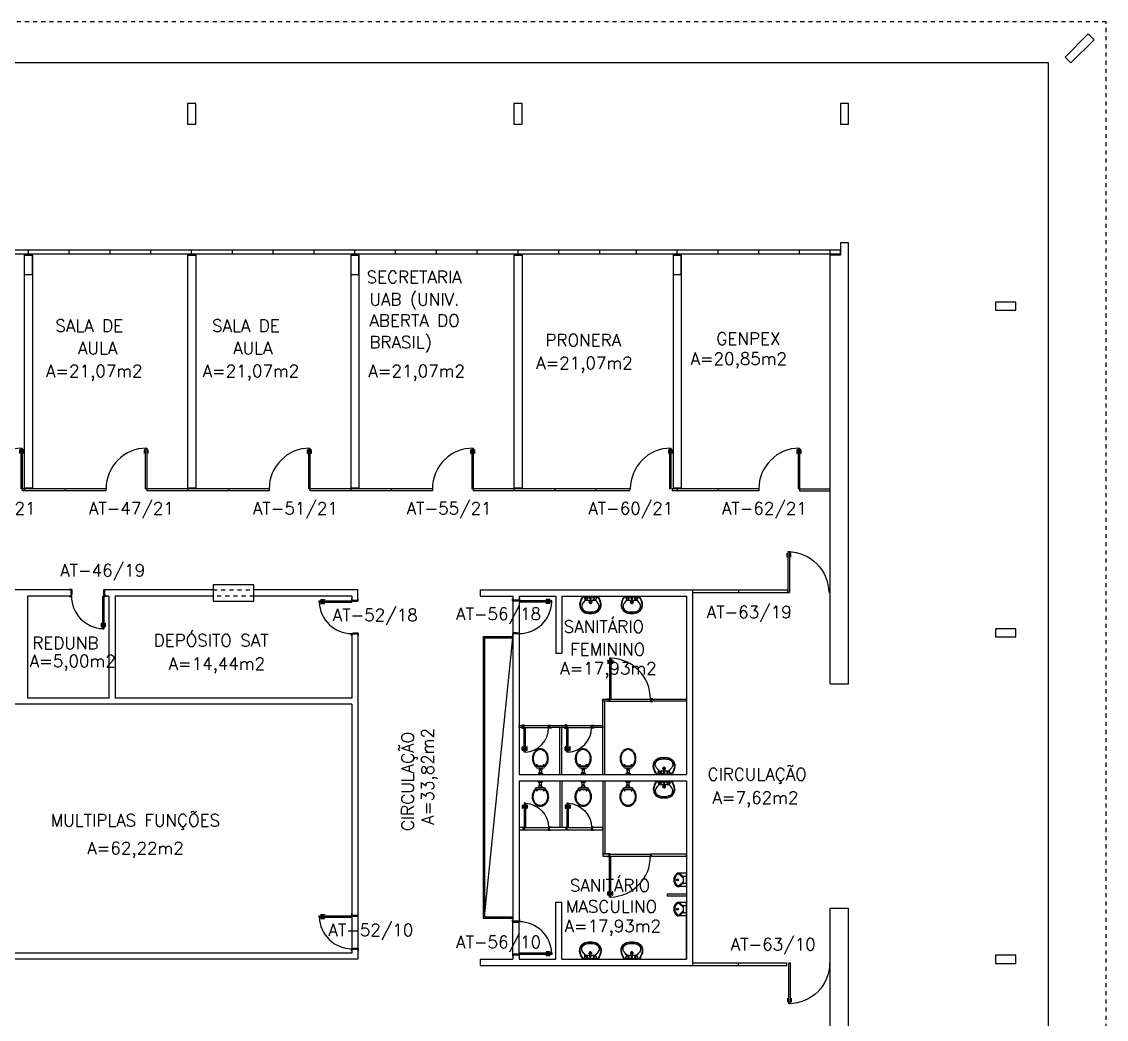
# Model space of a CAD drawing. Extents: x 109.8 to 186.6, y -3.3 to 34.7.
# Drawn here: x 160.04 to 186.62, y 10.29 to 34.74 of the extents above; entities that cross this region are included whole.
import ezdxf

# ---------------------------------------------------------------- set-up
doc = ezdxf.new("R2010")
doc.units = 0
doc.header["$LTSCALE"] = 0.01
doc.header["$MEASUREMENT"] = 0
doc.linetypes.add('HIDDEN', pattern=[0.375, 0.25, -0.125])
doc.layers.get('0').update_dxf_attribs({"color": 1, "linetype": 'HIDDEN'})
for name, color, linetype in [('1', 1, 'CONTINUOUS'), ('2', 1, 'CONTINUOUS'), ('3', 2, 'CONTINUOUS'), ('ALV', 2, 'CONTINUOUS'), ('APSAN', 1, 'CONTINUOUS'), ('CENTRO-CUSTO', 7, 'CONTINUOUS'), ('DIV', 2, 'CONTINUOUS'), ('ENDEREÇO', 2, 'CONTINUOUS'), ('ESQ', 1, 'CONTINUOUS'), ('MACANETA', 2, 'CONTINUOUS'), ('MARCO', 2, 'CONTINUOUS'), ('PEÇAS', 1, 'CONTINUOUS'), ('PISO', 1, 'CONTINUOUS'), ('PORTA', 2, 'CONTINUOUS'), ('PROJ', 1, 'HIDDEN'), ('SOLEIRA', 1, 'CONTINUOUS'), ('TEXTO', 2, 'CONTINUOUS')]:
    doc.layers.add(name, color=color, linetype=linetype)
doc.styles.add('UNB-100', font='simplex.shx', dxfattribs={"height": 0.2})

# ---------------------------------------------------------------- blocks, each defined once
blk = doc.blocks.new('P100D')
at = {"layer": '1'}
blk.add_arc((-0.003, -0.003), 0.995, 180, 270.1541, dxfattribs=at)
at = {"layer": '2', "color": 1}
for p, q in [((-0.963, 0.003), (-0.963, 0)), ((-0.963, 0.003), (-0.928, 0.003)), ((-0.955, 0.03), (-0.865, 0.03)), ((-0.955, 0.03), (-0.955, 0.003)), ((-0.955, 0.025), (-0.865, 0.025)), ((-0.935, 0.025), (-0.935, 0.003)), ((-0.928, 0.003), (-0.928, 0)), ((-0.865, 0.03), (-0.865, 0.025)), ((-0.963, -0.038), (-0.963, -0.035)), ((-0.963, -0.038), (-0.928, -0.038)), ((-0.955, -0.065), (-0.955, -0.038)), ((-0.955, -0.06), (-0.865, -0.06)), ((-0.955, -0.065), (-0.865, -0.065)), ((-0.935, -0.06), (-0.935, -0.038)), ((-0.928, -0.038), (-0.928, -0.035)), ((-0.865, -0.065), (-0.865, -0.06))]:
    blk.add_line(p, q, dxfattribs=at)
at = {"layer": '3'}
for p, q in [((-1, 0), (0, 0)), ((-1, -0.035), (-1, 0)), ((0, 0), (0, -0.035)), ((-1, -0.035), (0, -0.035))]:
    blk.add_line(p, q, dxfattribs=at)
blk = doc.blocks.new('P100E')
at = {"layer": '1'}
blk.add_arc((0.003, -0.003), 0.995, 269.8459, 0, dxfattribs=at)
at = {"layer": '2'}
for p, q in [((0.955, 0.03), (0.865, 0.03)), ((0.865, 0.03), (0.865, 0.025)), ((0.955, 0.025), (0.865, 0.025)), ((0.928, 0.003), (0.928, 0)), ((0.963, 0.003), (0.928, 0.003)), ((0.935, 0.025), (0.935, 0.003)), ((0.955, 0.03), (0.955, 0.003)), ((0.963, 0.003), (0.963, 0)), ((0.955, -0.06), (0.865, -0.06)), ((0.865, -0.065), (0.865, -0.06)), ((0.955, -0.065), (0.865, -0.065)), ((0.928, -0.038), (0.928, -0.035)), ((0.963, -0.038), (0.928, -0.038)), ((0.935, -0.06), (0.935, -0.038)), ((0.955, -0.065), (0.955, -0.038)), ((0.963, -0.038), (0.963, -0.035))]:
    blk.add_line(p, q, dxfattribs=at)
at = {"layer": '3'}
for p, q in [((1, 0), (0, 0)), ((0, 0), (0, -0.035)), ((1, -0.035), (1, 0)), ((1, -0.035), (0, -0.035))]:
    blk.add_line(p, q, dxfattribs=at)
blk = doc.blocks.new('A$C70DC1065')
at = {"layer": 'APSAN', "color": 1}
for p, q in [((0.275, 0.301), (0.275, 0.213)), ((0.407, 0.413), (0.323, 0.383)), ((0.407, 0.413), (0.328, 0.373)), ((0.328, 0.373), (0.328, 0.141)), ((0.394, 0.341), (0.341, 0.341)), ((0.368, 0.315), (0.368, 0.368)), ((0.368, 0.257), (0.368, 0.284)), ((0.407, 0.433), (0.407, 0.102)), ((0.407, 0.257), (0.407, 0.413)), ((0.42, 0.44), (0.42, 0.075)), ((0.319, 0.257), (0.231, 0.257)), ((0.407, 0.102), (0.323, 0.132)), ((0.407, 0.102), (0.328, 0.141)), ((0.394, 0.257), (0.341, 0.257)), ((0.394, 0.173), (0.341, 0.173)), ((0.368, 0.257), (0.368, 0.231)), ((0.368, 0.2), (0.368, 0.147)), ((0.407, 0.257), (0.407, 0.082))]:
    blk.add_line(p, q, dxfattribs=at)
for centre, radius in [((0.275, 0.257), 0.0315), ((0.275, 0.257), 0.021), ((0.368, 0.341), 0.0137), ((0.368, 0.257), 0.0137), ((0.368, 0.173), 0.0137)]:
    blk.add_circle(centre, radius, dxfattribs=at)
for centre, radius, start, end in [((0.595, 0.257), 0.595, 171.8746, 180), ((0.214, 0.312), 0.21, 74.8885, 171.8746), ((0.595, 0.257), 0.587, 172.1149, 180), ((0.212, 0.31), 0.2, 75.2817, 172.1149), ((0.462, 0.257), 0.424, 162.413, 180), ((0.175, 0.348), 0.123, 49.4403, 162.413), ((-3.652, -5.024), 6.719, 53.8347, 54.4403), ((-4.114, -4.663), 6.719, 48.6723, 49.4403), ((0.134, 0.015), 0.505, 58.0101, 75.2817), ((0.134, 0.015), 0.518, 57.2141, 74.8885), ((0.305, 0.389), 0.0137, 351.7289, 53.8347), ((0.315, 0.373), 0.0126, 0, 48.6723), ((0.395, 0.433), 0.0126, 0, 58.0101), ((0.407, 0.44), 0.0126, 0, 57.2141), ((0.595, 0.257), 0.595, 180, 188.1254), ((0.214, 0.203), 0.21, 188.1254, 285.1115), ((0.595, 0.257), 0.587, 180, 187.8851), ((0.212, 0.204), 0.2, 187.8851, 284.7183), ((0.462, 0.257), 0.424, 180, 197.587), ((0.175, 0.166), 0.123, 197.587, 310.5597), ((-4.114, 5.177), 6.719, 310.5597, 311.3277), ((-3.652, 5.539), 6.719, 305.5597, 306.1653), ((0.134, 0.5), 0.505, 284.7183, 301.9899), ((0.134, 0.5), 0.518, 285.1115, 302.7859), ((0.305, 0.125), 0.0137, 306.1653, 8.2711), ((0.315, 0.141), 0.0126, 311.3277, 0), ((0.395, 0.082), 0.0126, 301.9899, 0), ((0.407, 0.075), 0.0126, 302.7859, 0)]:
    blk.add_arc(centre, radius, start, end, dxfattribs=at)
blk = doc.blocks.new('MACANETA')
at = {"layer": 'MACANETA', "color": 1}
for p, q in [((-0.077, 0.052), (-0.077, 0.12)), ((-0.059, 0.052), (-0.059, 0.12)), ((-0.059, 0.075), (-0.036, 0.075)), ((-0.059, 0.052), (-0.036, 0.052)), ((-0.036, 0.044), (-0.036, 0.084)), ((-0.036, 0.084), (-0.03, 0.084)), ((-0.036, 0.044), (-0.03, 0.044)), ((0.006, 0.084), (0, 0.084)), ((0.006, 0.044), (0, 0.044)), ((0.006, 0.044), (0.006, 0.084)), ((0.029, 0.075), (0.006, 0.075)), ((0.029, 0.052), (0.006, 0.052)), ((0.029, 0.052), (0.029, 0.12)), ((0.047, 0.052), (0.047, 0.12))]:
    blk.add_line(p, q, dxfattribs=at)
for centre, start, end in [((-0.068, 0.12), 90, 180), ((-0.068, 0.052), 180, 270), ((-0.068, 0.12), 0, 90), ((-0.068, 0.052), 270, 0), ((0.038, 0.12), 90, 180), ((0.038, 0.052), 180, 270), ((0.038, 0.12), 0, 90), ((0.038, 0.052), 270, 0)]:
    blk.add_arc(centre, 0.00874, start, end, dxfattribs=at)
blk = doc.blocks.new('DOOR60')
at = {"layer": 'PORTA'}
for p, q in [((0.015, -0.6), (0.015, 0)), ((0.015, 0), (0.045, 0)), ((0.045, -0.6), (0.045, 0)), ((0.045, -0.6), (0.015, -0.6))]:
    blk.add_line(p, q, dxfattribs=at)
at = {"layer": 'PORTA', "color": 1}
blk.add_arc((0.015, 0), 0.6, 272.866, 0, dxfattribs=at)
blk.add_blockref('MACANETA', (0.045, -0.6), dxfattribs=at)
blk = doc.blocks.new('VDC-P')
for p, q in [((-0.127, 0.192), (0.127, 0.192)), ((-0.109, 0.202), (0.109, 0.202)), ((-0.068, 0.152), (0.068, 0.152)), ((-0.05, 0.152), (-0.03, 0.11)), ((-0.05, 0.015), (-0.05, 0)), ((-0.05, 0), (0.05, 0)), ((0.045, 0.02), (-0.045, 0.02)), ((-0.04, 0.025), (-0.04, 0.02)), ((0.035, 0.03), (-0.035, 0.03)), ((-0.03, 0.152), (-0.03, 0.11)), ((0.03, 0.11), (-0.03, 0.11)), ((0.03, 0.1), (-0.03, 0.1)), ((-0.025, 0.1), (-0.025, 0.03)), ((0.025, 0.1), (0.025, 0.03)), ((0.03, 0.152), (0.03, 0.11)), ((0.05, 0.152), (0.03, 0.11)), ((0.04, 0.025), (0.04, 0.02)), ((0.05, 0.015), (0.05, 0))]:
    blk.add_line(p, q)
for points in [[(0.16, 0.244, 0.050424), (0.18, 0.288, 0.082137), (0.195, 0.381, 0.082137), (0.18, 0.474, 0.090148), (0.138, 0.549, 0.104406), (0.073, 0.601, 0.117345), (0, 0.619, 0.117345), (-0.073, 0.601, 0.104406), (-0.138, 0.549, 0.090148), (-0.18, 0.474, 0.082137), (-0.195, 0.381, 0.082137)], [(0.142, 0.254, 0.050424), (0.161, 0.295, 0.082137), (0.175, 0.381, 0.082137), (0.161, 0.468, 0.090148), (0.122, 0.536, 0.104406), (0.064, 0.583, 0.117345), (0, 0.599, 0.117345), (-0.064, 0.583, 0.104406), (-0.122, 0.536, 0.090148), (-0.161, 0.468, 0.082137), (-0.175, 0.381, 0.082137)], [(-0.195, 0.381, 0.082137), (-0.18, 0.288, 0.050424), (-0.16, 0.244, 0.104406)], [(-0.175, 0.381, 0.082137), (-0.161, 0.295, 0.050424), (-0.142, 0.254, 0.050424)]]:
    blk.add_lwpolyline(points, format="xyb")
for centre in [(-0.083, 0.226), (0.083, 0.226)]:
    blk.add_circle(centre, 0.0101)
for centre, radius, start, end in [((0.08, 0.36), 0.266, 205.6863, 226.7558), ((0.08, 0.36), 0.246, 205.6863, 219.7706), ((-0.068, 0.202), 0.05, 226.7558, 270), ((-0.045, 0.015), 0.005, 90, 180), ((-0.035, 0.025), 0.005, 90, 180), ((-0.03, 0.105), 0.005, 90, 270), ((0.03, 0.105), 0.005, 270, 90), ((0.035, 0.025), 0.005, 0, 90), ((0.045, 0.015), 0.005, 360, 90), ((0.068, 0.202), 0.05, 270, 313.2442), ((-0.08, 0.36), 0.266, 313.2442, 334.3137), ((-0.08, 0.36), 0.246, 320.2294, 334.3137)]:
    blk.add_arc(centre, radius, start, end)
blk = doc.blocks.new('MICTR-P')
for p, q in [((0, 0.08), (0, 0.155)), ((0, 0.08), (0, -0.08)), ((0.081, 0.08), (0, 0.08)), ((0.01, 0.165), (0.205, 0.165)), ((0.168, 0.129), (0.08, 0.046)), ((0.08, -0.076), (0.08, 0.076)), ((0.151, 0.147), (0.083, 0.083)), ((0, -0.08), (0, -0.155)), ((0, -0.08), (0.081, -0.08)), ((0.01, -0.165), (0.205, -0.165)), ((0.168, -0.129), (0.08, -0.046)), ((0.151, -0.147), (0.083, -0.083))]:
    blk.add_line(p, q)
for radius in [0.025, 0.015]:
    blk.add_circle((0.22, 0), radius)
for centre, radius, start, end in [((0.01, 0.155), 0.01, 90, 180), ((0.09, 0.076), 0.01, 133.3634, 180), ((0.197, 0.098), 0.0675, 49.5319, 133.3634), ((0.197, 0.098), 0.0425, 49.5319, 133.3634), ((0.114, 0), 0.171, 357.4005, 49.5319), ((0.114, 0), 0.196, 358.2793, 49.5319), ((0.01, -0.155), 0.01, 180, 270), ((0.09, -0.076), 0.01, 180, 226.6366), ((0.197, -0.098), 0.0675, 226.6366, 310.4681), ((0.197, -0.098), 0.0425, 226.6366, 310.4681), ((0.114, 0), 0.171, 310.4681, 357.3509), ((0.114, 0), 0.196, 310.4681, 357.7012)]:
    blk.add_arc(centre, radius, start, end)

msp = doc.modelspace()

# ---------------------------------------------------------------- linework, layer by layer
at = {"layer": '1'}
for p, q in [((172.084, 20.54), (172.084, 19.76)), ((172.234, 20.515), (172.234, 19.74)), ((172.084, 11.89), (172.084, 12.67)), ((172.234, 11.915), (172.234, 12.69))]:
    msp.add_line(p, q, dxfattribs=at)
at = {"layer": '1', "color": 1}
for centre, start, end in [((162.064, 20.665), 180, 267.8509), ((168.134, 20.545), 182.1491, 270), ((172.234, 20.545), 270, 357.8509), ((168.134, 12.825), 182.1491, 270), ((172.234, 11.885), 2.1491, 90)]:
    msp.add_arc(centre, 0.8, start, end, dxfattribs=at)
at = {"layer": '2'}
for p, q in [((167.372, 20.553), (167.407, 20.553)), ((167.372, 20.553), (167.372, 20.55)), ((167.372, 20.512), (167.372, 20.515)), ((167.372, 20.512), (167.407, 20.512)), ((167.379, 20.58), (167.379, 20.553)), ((167.379, 20.58), (167.469, 20.58)), ((167.379, 20.575), (167.469, 20.575)), ((167.379, 20.485), (167.379, 20.512)), ((167.379, 20.49), (167.469, 20.49)), ((167.379, 20.485), (167.469, 20.485)), ((167.399, 20.575), (167.399, 20.553)), ((167.399, 20.49), (167.399, 20.512)), ((167.407, 20.553), (167.407, 20.55)), ((167.407, 20.512), (167.407, 20.515)), ((167.469, 20.58), (167.469, 20.575)), ((167.469, 20.485), (167.469, 20.49)), ((172.899, 20.58), (172.899, 20.575)), ((172.989, 20.58), (172.899, 20.58)), ((172.989, 20.575), (172.899, 20.575)), ((172.899, 20.485), (172.899, 20.49)), ((172.989, 20.49), (172.899, 20.49)), ((172.989, 20.485), (172.899, 20.485)), ((172.997, 20.553), (172.962, 20.553)), ((172.962, 20.553), (172.962, 20.55)), ((172.962, 20.512), (172.962, 20.515)), ((172.997, 20.512), (172.962, 20.512)), ((172.969, 20.575), (172.969, 20.553)), ((172.969, 20.49), (172.969, 20.512)), ((172.989, 20.58), (172.989, 20.553)), ((172.989, 20.485), (172.989, 20.512)), ((172.997, 20.553), (172.997, 20.55)), ((172.997, 20.512), (172.997, 20.515)), ((162.004, 19.91), (162.004, 20)), ((162.004, 20), (162.009, 20)), ((162.009, 19.91), (162.009, 20)), ((162.031, 19.938), (162.034, 19.938)), ((162.031, 19.903), (162.031, 19.938)), ((162.072, 19.938), (162.069, 19.938)), ((162.072, 19.903), (162.072, 19.938)), ((162.094, 19.91), (162.094, 20)), ((162.099, 20), (162.094, 20)), ((162.099, 19.91), (162.099, 20)), ((162.004, 19.91), (162.031, 19.91)), ((162.009, 19.93), (162.031, 19.93)), ((162.031, 19.903), (162.034, 19.903)), ((162.072, 19.903), (162.069, 19.903)), ((162.094, 19.93), (162.072, 19.93)), ((162.099, 19.91), (162.072, 19.91)), ((167.372, 12.833), (167.407, 12.833)), ((167.372, 12.833), (167.372, 12.83)), ((167.372, 12.792), (167.372, 12.795)), ((167.372, 12.792), (167.407, 12.792)), ((167.379, 12.86), (167.379, 12.833)), ((167.379, 12.86), (167.469, 12.86)), ((167.379, 12.855), (167.469, 12.855)), ((167.379, 12.765), (167.379, 12.792)), ((167.379, 12.77), (167.469, 12.77)), ((167.379, 12.765), (167.469, 12.765)), ((167.399, 12.855), (167.399, 12.833)), ((167.399, 12.77), (167.399, 12.792)), ((167.407, 12.833), (167.407, 12.83)), ((167.407, 12.792), (167.407, 12.795)), ((167.469, 12.86), (167.469, 12.855)), ((167.469, 12.765), (167.469, 12.77)), ((172.989, 11.945), (172.899, 11.945)), ((172.899, 11.945), (172.899, 11.94)), ((172.989, 11.94), (172.899, 11.94)), ((172.989, 11.855), (172.899, 11.855)), ((172.899, 11.85), (172.899, 11.855)), ((172.989, 11.85), (172.899, 11.85)), ((172.962, 11.918), (172.962, 11.915)), ((172.997, 11.918), (172.962, 11.918)), ((172.962, 11.877), (172.962, 11.88)), ((172.997, 11.877), (172.962, 11.877)), ((172.969, 11.94), (172.969, 11.918)), ((172.969, 11.855), (172.969, 11.877)), ((172.989, 11.945), (172.989, 11.918)), ((172.989, 11.85), (172.989, 11.877)), ((172.997, 11.918), (172.997, 11.915)), ((172.997, 11.877), (172.997, 11.88))]:
    msp.add_line(p, q, dxfattribs=at)
at = {"layer": '3'}
for p, q in [((161.269, 20.825), (161.219, 20.825)), ((161.219, 20.825), (161.219, 20.815)), ((161.254, 20.815), (161.269, 20.815)), ((161.269, 20.815), (161.269, 20.825)), ((161.279, 20.815), (161.269, 20.815)), ((161.279, 20.7), (161.279, 20.815)), ((162.059, 20.7), (162.059, 20.815)), ((162.059, 20.815), (162.069, 20.815)), ((162.069, 20.815), (162.069, 20.825)), ((162.069, 20.825), (162.119, 20.825)), ((162.084, 20.815), (162.069, 20.815)), ((162.119, 20.825), (162.119, 20.815)), ((161.209, 20.665), (161.209, 20.655)), ((161.209, 20.655), (161.259, 20.655)), ((161.254, 20.665), (161.259, 20.665)), ((161.259, 20.655), (161.259, 20.665)), ((161.259, 20.665), (161.269, 20.665)), ((161.269, 20.665), (161.269, 20.7)), ((161.269, 20.7), (161.279, 20.7)), ((162.034, 19.865), (162.034, 20.665)), ((162.069, 20.665), (162.034, 20.665)), ((162.069, 20.7), (162.059, 20.7)), ((162.069, 20.665), (162.069, 20.7)), ((162.079, 20.665), (162.069, 20.665)), ((162.069, 19.865), (162.069, 20.665)), ((162.079, 20.655), (162.079, 20.665)), ((162.084, 20.665), (162.079, 20.665)), ((162.129, 20.655), (162.079, 20.655)), ((162.129, 20.665), (162.129, 20.655)), ((167.334, 20.55), (168.134, 20.55)), ((167.334, 20.515), (167.334, 20.55)), ((167.334, 20.515), (168.134, 20.515)), ((168.134, 20.61), (168.124, 20.61)), ((168.124, 20.61), (168.124, 20.56)), ((168.124, 20.56), (168.134, 20.56)), ((168.134, 20.565), (168.134, 20.56)), ((168.134, 20.56), (168.134, 20.55)), ((168.134, 20.55), (168.169, 20.55)), ((168.134, 20.55), (168.134, 20.515)), ((168.169, 20.55), (168.169, 20.54)), ((168.169, 20.54), (168.284, 20.54)), ((168.294, 20.6), (168.284, 20.6)), ((168.284, 20.565), (168.284, 20.55)), ((168.284, 20.54), (168.284, 20.55)), ((168.284, 20.55), (168.294, 20.55)), ((168.294, 20.55), (168.294, 20.6)), ((172.074, 20.55), (172.074, 20.6)), ((172.074, 20.6), (172.084, 20.6)), ((172.084, 20.55), (172.074, 20.55)), ((172.084, 20.565), (172.084, 20.55)), ((172.084, 20.54), (172.084, 20.55)), ((172.199, 20.54), (172.084, 20.54)), ((172.234, 20.55), (172.199, 20.55)), ((172.199, 20.55), (172.199, 20.54)), ((172.234, 20.61), (172.244, 20.61)), ((172.234, 20.565), (172.234, 20.56)), ((172.244, 20.56), (172.234, 20.56)), ((172.234, 20.56), (172.234, 20.55)), ((173.034, 20.55), (172.234, 20.55)), ((172.234, 20.55), (172.234, 20.515)), ((173.034, 20.515), (172.234, 20.515)), ((172.244, 20.61), (172.244, 20.56)), ((173.034, 20.515), (173.034, 20.55)), ((162.034, 19.865), (162.069, 19.865)), ((168.124, 19.69), (168.124, 19.74)), ((168.124, 19.74), (168.134, 19.74)), ((168.134, 19.69), (168.124, 19.69)), ((168.134, 19.74), (168.134, 19.75)), ((168.134, 19.75), (168.169, 19.75)), ((168.134, 19.735), (168.134, 19.74)), ((168.169, 19.75), (168.169, 19.76)), ((168.169, 19.76), (168.284, 19.76)), ((168.284, 19.76), (168.284, 19.75)), ((168.284, 19.75), (168.294, 19.75)), ((168.284, 19.735), (168.284, 19.75)), ((168.294, 19.7), (168.284, 19.7)), ((168.294, 19.75), (168.294, 19.7)), ((172.084, 19.75), (172.074, 19.75)), ((172.074, 19.75), (172.074, 19.7)), ((172.074, 19.7), (172.084, 19.7)), ((172.199, 19.76), (172.084, 19.76)), ((172.084, 19.76), (172.084, 19.75)), ((172.084, 19.735), (172.084, 19.75)), ((172.199, 19.75), (172.199, 19.76)), ((172.234, 19.75), (172.199, 19.75)), ((172.234, 19.74), (172.234, 19.75)), ((172.244, 19.74), (172.234, 19.74)), ((172.234, 19.735), (172.234, 19.74)), ((172.234, 19.69), (172.244, 19.69)), ((172.244, 19.69), (172.244, 19.74)), ((167.334, 12.83), (168.134, 12.83)), ((167.334, 12.795), (167.334, 12.83)), ((167.334, 12.795), (168.134, 12.795)), ((168.134, 12.83), (168.134, 12.795)), ((172.074, 12.68), (172.074, 12.73)), ((172.074, 12.73), (172.084, 12.73)), ((172.084, 12.68), (172.074, 12.68)), ((172.084, 12.695), (172.084, 12.68)), ((172.084, 12.67), (172.084, 12.68)), ((172.199, 12.67), (172.084, 12.67)), ((172.234, 12.68), (172.199, 12.68)), ((172.199, 12.68), (172.199, 12.67)), ((172.234, 12.74), (172.244, 12.74)), ((172.234, 12.695), (172.234, 12.69)), ((172.244, 12.69), (172.234, 12.69)), ((172.234, 12.69), (172.234, 12.68)), ((172.244, 12.74), (172.244, 12.69)), ((172.084, 11.88), (172.074, 11.88)), ((172.074, 11.88), (172.074, 11.83)), ((172.074, 11.83), (172.084, 11.83)), ((172.199, 11.89), (172.084, 11.89)), ((172.084, 11.89), (172.084, 11.88)), ((172.084, 11.865), (172.084, 11.88)), ((172.199, 11.88), (172.199, 11.89)), ((172.234, 11.88), (172.199, 11.88)), ((173.034, 11.915), (172.234, 11.915)), ((172.234, 11.88), (172.234, 11.915)), ((172.234, 11.87), (172.234, 11.88)), ((173.034, 11.88), (172.234, 11.88)), ((172.244, 11.87), (172.234, 11.87)), ((172.234, 11.865), (172.234, 11.87)), ((172.234, 11.82), (172.244, 11.82)), ((172.244, 11.82), (172.244, 11.87)), ((173.034, 11.915), (173.034, 11.88))]:
    msp.add_line(p, q, dxfattribs=at)
at = {"layer": 'ALV'}
for p, q in [((180.109, 29.315), (180.109, 29.015)), ((180.309, 29.315), (180.109, 29.315)), ((180.309, 18.515), (180.309, 29.315)), ((160.109, 29.015), (160.109, 23.315)), ((160.109, 29.015), (160.309, 29.015)), ((160.309, 29.015), (160.309, 23.315)), ((164.109, 29.015), (164.109, 23.315)), ((164.109, 29.015), (164.309, 29.015)), ((164.309, 29.015), (164.309, 23.315)), ((168.109, 29.015), (168.109, 23.315)), ((168.109, 29.015), (168.309, 29.015)), ((168.309, 29.015), (168.309, 23.315)), ((172.109, 29.015), (172.109, 23.315)), ((172.109, 29.015), (172.309, 29.015)), ((172.309, 29.015), (172.309, 23.315)), ((176.009, 29.015), (176.009, 23.315)), ((176.009, 29.015), (176.209, 29.015)), ((176.209, 29.015), (176.209, 23.315)), ((179.859, 18.515), (179.859, 29.015)), ((180.109, 29.015), (179.859, 29.015)), ((160.109, 23.315), (160.309, 23.315)), ((164.109, 23.315), (164.309, 23.315)), ((168.109, 23.315), (168.309, 23.315)), ((172.109, 23.315), (172.309, 23.315)), ((176.009, 23.315), (176.209, 23.315)), ((161.254, 20.815), (151.184, 20.815)), ((161.254, 20.665), (161.254, 20.815)), ((162.084, 20.665), (162.084, 20.815)), ((164.734, 20.815), (162.084, 20.815)), ((168.284, 20.815), (165.734, 20.815)), ((168.284, 20.565), (168.284, 20.815)), ((171.284, 20.815), (176.484, 20.815)), ((171.284, 20.815), (171.284, 20.665)), ((176.484, 20.815), (176.484, 11.615)), ((160.184, 20.665), (160.184, 18.165)), ((161.254, 20.665), (160.184, 20.665)), ((162.184, 20.665), (162.084, 20.665)), ((162.184, 20.665), (162.184, 18.165)), ((162.334, 20.665), (162.334, 18.165)), ((164.734, 20.665), (162.334, 20.665)), ((168.134, 20.665), (165.734, 20.665)), ((168.134, 20.665), (168.134, 20.565)), ((168.134, 20.565), (168.284, 20.565)), ((171.284, 20.665), (172.084, 20.665)), ((172.084, 20.665), (172.084, 20.565)), ((172.234, 20.565), (172.084, 20.565)), ((172.234, 20.665), (172.234, 20.565)), ((172.234, 20.665), (173.134, 20.665)), ((173.134, 20.665), (173.134, 19.265)), ((173.284, 20.665), (173.284, 19.265)), ((173.284, 20.665), (176.334, 20.665)), ((176.334, 20.665), (176.334, 16.29)), ((168.134, 19.735), (168.134, 18.165)), ((168.134, 19.735), (168.284, 19.735)), ((168.284, 19.735), (168.284, 12.845)), ((172.234, 19.735), (172.084, 19.735)), ((172.084, 19.735), (172.084, 12.695)), ((172.234, 19.735), (172.234, 16.29)), ((173.134, 19.265), (173.284, 19.265)), ((179.859, 18.515), (180.309, 18.515)), ((162.184, 18.165), (160.184, 18.165)), ((168.134, 18.165), (162.334, 18.165)), ((174.438, 18.14), (174.438, 18.09)), ((175.469, 18.14), (175.469, 18.09)), ((168.134, 18.015), (157.934, 18.015)), ((168.134, 18.015), (168.134, 12.845)), ((172.343, 17.44), (172.343, 17.49)), ((172.973, 17.44), (172.973, 17.49)), ((173.393, 17.44), (173.393, 17.49)), ((174.023, 17.44), (174.023, 17.49)), ((172.234, 16.29), (176.334, 16.29)), ((172.234, 16.14), (176.334, 16.14)), ((172.234, 16.14), (172.234, 12.695)), ((176.334, 16.14), (176.334, 11.765)), ((172.343, 14.99), (172.343, 14.94)), ((172.973, 14.99), (172.973, 14.94)), ((173.393, 14.99), (173.393, 14.94)), ((174.023, 14.99), (174.023, 14.94)), ((174.438, 14.29), (174.438, 14.34)), ((175.469, 14.29), (175.469, 14.34)), ((176.334, 13.364), (175.864, 13.364)), ((175.864, 13.364), (175.864, 13.314)), ((176.334, 13.314), (175.864, 13.314)), ((173.134, 11.765), (173.134, 13.165)), ((173.134, 13.165), (173.284, 13.165)), ((173.284, 11.765), (173.284, 13.165)), ((168.134, 12.845), (168.284, 12.845)), ((176.334, 11.765), (176.334, 13.015)), ((179.859, 13.015), (180.309, 13.015)), ((179.859, 8.24), (179.859, 13.015)), ((180.309, 2.14), (180.309, 13.015)), ((172.234, 12.695), (172.084, 12.695)), ((168.134, 12.015), (168.284, 12.015)), ((168.134, 12.015), (168.134, 11.915)), ((168.284, 12.015), (168.284, 11.765)), ((168.284, 11.765), (157.734, 11.765)), ((168.134, 11.915), (157.934, 11.915)), ((171.284, 11.765), (171.284, 11.615)), ((171.284, 11.765), (172.084, 11.765)), ((172.234, 11.865), (172.084, 11.865)), ((172.084, 11.865), (172.084, 11.765)), ((172.234, 11.865), (172.234, 11.765)), ((172.234, 11.765), (173.134, 11.765)), ((173.284, 11.765), (176.334, 11.765)), ((171.284, 11.615), (176.484, 11.615))]:
    msp.add_line(p, q, dxfattribs=at)
at = {"layer": 'ALV', "linetype": 'HIDDEN'}
for p, q in [((164.734, 20.815), (165.734, 20.815)), ((165.734, 20.665), (164.734, 20.665))]:
    msp.add_line(p, q, dxfattribs=at)
at = {"layer": 'ALV'}
for points in [[(186.325, 34.295), (185.759, 33.729), (185.618, 33.87), (186.183, 34.436)], [(164.109, 32.729), (164.109, 32.229), (164.309, 32.229), (164.309, 32.729)], [(172.109, 32.729), (172.109, 32.229), (172.309, 32.229), (172.309, 32.729)], [(180.109, 32.729), (180.109, 32.229), (180.309, 32.229), (180.309, 32.729)], [(160.109, 29.04), (160.109, 28.54), (160.309, 28.54), (160.309, 29.04)], [(168.109, 29.04), (168.109, 28.54), (168.309, 28.54), (168.309, 29.04)], [(176.009, 29.04), (176.009, 28.54), (176.209, 28.54), (176.209, 29.04)], [(183.909, 27.665), (184.409, 27.665), (184.409, 27.865), (183.909, 27.865)], [(183.909, 19.665), (184.409, 19.665), (184.409, 19.865), (183.909, 19.865)], [(183.909, 11.665), (184.409, 11.665), (184.409, 11.865), (183.909, 11.865)]]:
    msp.add_lwpolyline(points, close=True, dxfattribs=at)
at = {"layer": 'CENTRO-CUSTO'}
msp.add_line((179.859, 29.015), (179.859, 29.14), dxfattribs=at)
at = {"layer": 'DIV'}
for p, q in [((162.109, 23.29), (160.055, 23.29)), ((160.055, 23.29), (160.055, 23.24)), ((162.109, 23.24), (160.055, 23.24)), ((160.109, 23.29), (160.109, 23.24)), ((161.109, 23.29), (161.109, 23.24)), ((162.109, 23.29), (162.109, 23.24)), ((163.109, 23.29), (163.109, 23.24)), ((166.109, 23.29), (163.109, 23.29)), ((166.109, 23.24), (163.109, 23.24)), ((164.109, 23.29), (164.109, 23.24)), ((165.109, 23.29), (165.109, 23.24)), ((166.109, 23.29), (166.109, 23.24)), ((167.109, 23.29), (167.109, 23.24)), ((170.109, 23.29), (167.109, 23.29)), ((170.109, 23.24), (167.109, 23.24)), ((168.109, 23.29), (168.109, 23.24)), ((169.109, 23.29), (169.109, 23.24)), ((170.109, 23.29), (170.109, 23.24)), ((171.109, 23.29), (171.109, 23.24)), ((174.941, 23.29), (171.109, 23.29)), ((174.941, 23.24), (171.109, 23.24)), ((172.109, 23.29), (172.109, 23.24)), ((173.109, 23.29), (173.109, 23.24)), ((174.109, 23.29), (174.109, 23.24)), ((174.941, 23.29), (174.941, 23.24)), ((178.109, 23.29), (175.985, 23.29)), ((175.985, 23.29), (175.985, 23.24)), ((178.109, 23.24), (175.985, 23.24)), ((176.109, 23.29), (176.109, 23.24)), ((177.109, 23.29), (177.109, 23.24)), ((178.109, 23.29), (178.109, 23.24)), ((179.109, 23.29), (179.109, 23.24)), ((179.109, 23.29), (179.859, 23.29)), ((179.109, 23.24), (179.859, 23.24)), ((171.354, 19.671), (171.354, 12.774)), ((171.354, 19.671), (172.084, 19.671)), ((171.384, 19.641), (171.384, 12.804)), ((171.384, 19.641), (172.084, 19.641)), ((171.384, 12.804), (172.084, 19.641)), ((174.284, 16.29), (174.284, 18.14)), ((174.334, 16.29), (174.334, 18.09)), ((172.288, 17.49), (172.338, 17.49)), ((172.293, 17.49), (172.343, 17.49)), ((173.234, 16.29), (173.234, 17.44)), ((173.284, 16.29), (173.284, 17.44)), ((173.338, 17.49), (173.388, 17.49)), ((173.343, 17.49), (173.393, 17.49)), ((173.234, 16.14), (173.234, 14.99)), ((173.284, 16.14), (173.284, 14.99)), ((174.284, 16.14), (174.284, 14.29)), ((174.334, 16.14), (174.334, 14.34)), ((172.288, 14.94), (172.338, 14.94)), ((172.293, 14.94), (172.343, 14.94)), ((173.338, 14.94), (173.388, 14.94)), ((173.343, 14.94), (173.393, 14.94)), ((171.354, 12.774), (172.084, 12.774)), ((171.384, 12.804), (172.084, 12.804))]:
    msp.add_line(p, q, dxfattribs=at)
at = {"layer": 'DIV', "color": 1}
for p, q in [((174.463, 18.09), (175.444, 18.09)), ((174.483, 18.14), (175.454, 18.14)), ((172.368, 17.49), (172.948, 17.49)), ((172.388, 17.44), (172.958, 17.44)), ((173.418, 17.49), (173.998, 17.49)), ((173.438, 17.44), (174.008, 17.44)), ((172.368, 14.94), (172.948, 14.94)), ((172.388, 14.99), (172.958, 14.99)), ((173.418, 14.94), (173.998, 14.94)), ((173.438, 14.99), (174.008, 14.99)), ((174.463, 14.34), (175.444, 14.34)), ((174.483, 14.29), (175.454, 14.29))]:
    msp.add_line(p, q, dxfattribs=at)
at = {"layer": 'DIV'}
for points in [[(174.438, 18.09), (174.284, 18.09), (174.284, 18.14), (174.438, 18.14)], [(176.334, 18.09), (175.469, 18.09), (175.469, 18.14), (176.334, 18.14)], [(172.338, 17.44), (172.234, 17.44), (172.234, 17.49), (172.338, 17.49)], [(173.388, 17.44), (172.973, 17.44), (172.973, 17.49), (173.388, 17.49)], [(174.284, 17.44), (174.023, 17.44), (174.023, 17.49), (174.284, 17.49)], [(172.338, 14.99), (172.234, 14.99), (172.234, 14.94), (172.338, 14.94)], [(173.388, 14.99), (172.973, 14.99), (172.973, 14.94), (173.388, 14.94)], [(174.284, 14.99), (174.023, 14.99), (174.023, 14.94), (174.284, 14.94)], [(174.438, 14.34), (174.284, 14.34), (174.284, 14.29), (174.438, 14.29)], [(176.334, 14.34), (175.469, 14.34), (175.469, 14.29), (176.334, 14.29)]]:
    msp.add_lwpolyline(points, close=True, dxfattribs=at)
at = {"layer": 'DIV', "color": 1}
for centre, start, end in [((174.453, 18.14), 0, 88.2816), ((174.453, 14.29), 271.7184, 0)]:
    msp.add_arc(centre, 1, start, end, dxfattribs=at)
at = {"layer": 'ESQ'}
for p, q in [((180.109, 29.14), (116.334, 29.14)), ((180.109, 29.04), (116.334, 29.04)), ((160.209, 29.04), (160.209, 29.14)), ((161.209, 29.04), (161.209, 29.14)), ((162.209, 29.04), (162.209, 29.14)), ((163.209, 29.04), (163.209, 29.14)), ((164.209, 29.04), (164.209, 29.14)), ((165.209, 29.04), (165.209, 29.14)), ((166.209, 29.04), (166.209, 29.14)), ((167.209, 29.04), (167.209, 29.14)), ((168.209, 29.04), (168.209, 29.14)), ((169.209, 29.04), (169.209, 29.14)), ((170.209, 29.04), (170.209, 29.14)), ((171.209, 29.04), (171.209, 29.14)), ((172.209, 29.04), (172.209, 29.14)), ((173.209, 29.04), (173.209, 29.14)), ((174.209, 29.04), (174.209, 29.14)), ((175.109, 29.04), (175.109, 29.14)), ((176.109, 29.04), (176.109, 29.14)), ((177.109, 29.04), (177.109, 29.14)), ((178.109, 29.04), (178.109, 29.14)), ((179.109, 29.04), (179.109, 29.14)), ((180.109, 29.04), (180.109, 29.14)), ((176.484, 20.815), (178.809, 20.815)), ((176.484, 20.755), (178.809, 20.755)), ((177.609, 20.815), (177.609, 20.755)), ((178.809, 20.815), (178.809, 20.755)), ((176.484, 11.675), (178.796, 11.675)), ((176.484, 11.615), (178.796, 11.615)), ((177.609, 11.615), (177.609, 11.675)), ((178.796, 11.615), (178.796, 11.675))]:
    msp.add_line(p, q, dxfattribs=at)
at = {"layer": 'MARCO'}
for p, q in [((174.393, 18.14), (174.393, 18.15)), ((174.393, 18.15), (174.443, 18.15)), ((174.403, 18.08), (174.403, 18.09)), ((174.453, 18.08), (174.403, 18.08)), ((174.438, 18.14), (174.443, 18.14)), ((174.438, 18.09), (174.453, 18.09)), ((174.443, 18.15), (174.443, 18.14)), ((174.443, 18.14), (174.453, 18.14)), ((174.453, 18.14), (174.453, 18.105)), ((174.453, 18.105), (174.463, 18.105)), ((174.463, 18.09), (174.453, 18.09)), ((174.453, 18.09), (174.453, 18.08)), ((174.463, 18.105), (174.463, 18.09)), ((175.454, 18.105), (175.444, 18.105)), ((175.444, 18.105), (175.444, 18.09)), ((175.444, 18.09), (175.454, 18.09)), ((175.464, 18.14), (175.454, 18.14)), ((175.454, 18.14), (175.454, 18.105)), ((175.454, 18.09), (175.454, 18.08)), ((175.469, 18.09), (175.454, 18.09)), ((175.454, 18.08), (175.504, 18.08)), ((175.514, 18.15), (175.464, 18.15)), ((175.464, 18.15), (175.464, 18.14)), ((175.469, 18.14), (175.464, 18.14)), ((175.504, 18.08), (175.504, 18.09)), ((175.514, 18.14), (175.514, 18.15)), ((172.298, 17.44), (172.298, 17.43)), ((172.298, 17.43), (172.348, 17.43)), ((172.358, 17.5), (172.308, 17.5)), ((172.308, 17.5), (172.308, 17.49)), ((172.343, 17.49), (172.358, 17.49)), ((172.343, 17.44), (172.348, 17.44)), ((172.348, 17.43), (172.348, 17.44)), ((172.348, 17.44), (172.358, 17.44)), ((172.358, 17.49), (172.358, 17.5)), ((172.368, 17.49), (172.358, 17.49)), ((172.358, 17.44), (172.358, 17.475)), ((172.358, 17.475), (172.368, 17.475)), ((172.368, 17.475), (172.368, 17.49)), ((172.948, 17.475), (172.948, 17.49)), ((172.948, 17.49), (172.958, 17.49)), ((172.958, 17.475), (172.948, 17.475)), ((172.958, 17.49), (172.958, 17.5)), ((172.958, 17.5), (173.008, 17.5)), ((172.973, 17.49), (172.958, 17.49)), ((172.958, 17.44), (172.958, 17.475)), ((172.968, 17.44), (172.958, 17.44)), ((172.968, 17.43), (172.968, 17.44)), ((172.973, 17.44), (172.968, 17.44)), ((173.018, 17.43), (172.968, 17.43)), ((173.008, 17.5), (173.008, 17.49)), ((173.018, 17.44), (173.018, 17.43)), ((173.348, 17.44), (173.348, 17.43)), ((173.348, 17.43), (173.398, 17.43)), ((173.408, 17.5), (173.358, 17.5)), ((173.358, 17.5), (173.358, 17.49)), ((173.393, 17.49), (173.408, 17.49)), ((173.393, 17.44), (173.398, 17.44)), ((173.398, 17.43), (173.398, 17.44)), ((173.398, 17.44), (173.408, 17.44)), ((173.408, 17.49), (173.408, 17.5)), ((173.418, 17.49), (173.408, 17.49)), ((173.408, 17.44), (173.408, 17.475)), ((173.408, 17.475), (173.418, 17.475)), ((173.418, 17.475), (173.418, 17.49)), ((173.998, 17.475), (173.998, 17.49)), ((173.998, 17.49), (174.008, 17.49)), ((174.008, 17.475), (173.998, 17.475)), ((174.008, 17.49), (174.008, 17.5)), ((174.008, 17.5), (174.058, 17.5)), ((174.023, 17.49), (174.008, 17.49)), ((174.008, 17.44), (174.008, 17.475)), ((174.018, 17.44), (174.008, 17.44)), ((174.018, 17.43), (174.018, 17.44)), ((174.023, 17.44), (174.018, 17.44)), ((174.068, 17.43), (174.018, 17.43)), ((174.058, 17.5), (174.058, 17.49)), ((174.068, 17.44), (174.068, 17.43)), ((172.298, 14.99), (172.298, 15)), ((172.298, 15), (172.348, 15)), ((172.308, 14.93), (172.308, 14.94)), ((172.358, 14.93), (172.308, 14.93)), ((172.343, 14.99), (172.348, 14.99)), ((172.343, 14.94), (172.358, 14.94)), ((172.348, 15), (172.348, 14.99)), ((172.348, 14.99), (172.358, 14.99)), ((172.358, 14.99), (172.358, 14.955)), ((172.358, 14.955), (172.368, 14.955)), ((172.368, 14.94), (172.358, 14.94)), ((172.358, 14.94), (172.358, 14.93)), ((172.368, 14.955), (172.368, 14.94)), ((172.958, 14.955), (172.948, 14.955)), ((172.948, 14.955), (172.948, 14.94)), ((172.948, 14.94), (172.958, 14.94)), ((172.968, 14.99), (172.958, 14.99)), ((172.958, 14.99), (172.958, 14.955)), ((172.958, 14.94), (172.958, 14.93)), ((172.973, 14.94), (172.958, 14.94)), ((172.958, 14.93), (173.008, 14.93)), ((173.018, 15), (172.968, 15)), ((172.968, 15), (172.968, 14.99)), ((172.973, 14.99), (172.968, 14.99)), ((173.008, 14.93), (173.008, 14.94)), ((173.018, 14.99), (173.018, 15)), ((173.348, 14.99), (173.348, 15)), ((173.348, 15), (173.398, 15)), ((173.358, 14.93), (173.358, 14.94)), ((173.408, 14.93), (173.358, 14.93)), ((173.393, 14.99), (173.398, 14.99)), ((173.393, 14.94), (173.408, 14.94)), ((173.398, 15), (173.398, 14.99)), ((173.398, 14.99), (173.408, 14.99)), ((173.408, 14.99), (173.408, 14.955)), ((173.408, 14.955), (173.418, 14.955)), ((173.418, 14.94), (173.408, 14.94)), ((173.408, 14.94), (173.408, 14.93)), ((173.418, 14.955), (173.418, 14.94)), ((174.008, 14.955), (173.998, 14.955)), ((173.998, 14.955), (173.998, 14.94)), ((173.998, 14.94), (174.008, 14.94)), ((174.018, 14.99), (174.008, 14.99)), ((174.008, 14.99), (174.008, 14.955)), ((174.008, 14.94), (174.008, 14.93)), ((174.023, 14.94), (174.008, 14.94)), ((174.008, 14.93), (174.058, 14.93)), ((174.068, 15), (174.018, 15)), ((174.018, 15), (174.018, 14.99)), ((174.023, 14.99), (174.018, 14.99)), ((174.058, 14.93), (174.058, 14.94)), ((174.068, 14.99), (174.068, 15)), ((174.393, 14.29), (174.393, 14.28)), ((174.393, 14.28), (174.443, 14.28)), ((174.453, 14.35), (174.403, 14.35)), ((174.403, 14.35), (174.403, 14.34)), ((174.438, 14.34), (174.453, 14.34)), ((174.438, 14.29), (174.443, 14.29)), ((174.443, 14.28), (174.443, 14.29)), ((174.443, 14.29), (174.453, 14.29)), ((174.453, 14.34), (174.453, 14.35)), ((174.463, 14.34), (174.453, 14.34)), ((174.453, 14.29), (174.453, 14.325)), ((174.453, 14.325), (174.463, 14.325)), ((174.463, 14.325), (174.463, 14.34)), ((175.444, 14.325), (175.444, 14.34)), ((175.444, 14.34), (175.454, 14.34)), ((175.454, 14.325), (175.444, 14.325)), ((175.454, 14.34), (175.454, 14.35)), ((175.454, 14.35), (175.504, 14.35)), ((175.469, 14.34), (175.454, 14.34)), ((175.454, 14.29), (175.454, 14.325)), ((175.464, 14.29), (175.454, 14.29)), ((175.464, 14.28), (175.464, 14.29)), ((175.469, 14.29), (175.464, 14.29)), ((175.514, 14.28), (175.464, 14.28)), ((175.504, 14.35), (175.504, 14.34)), ((175.514, 14.29), (175.514, 14.28)), ((168.134, 12.89), (168.124, 12.89)), ((168.124, 12.89), (168.124, 12.84)), ((168.124, 12.84), (168.134, 12.84)), ((168.134, 12.845), (168.134, 12.84)), ((168.134, 12.84), (168.134, 12.83)), ((168.134, 12.83), (168.169, 12.83)), ((168.169, 12.83), (168.169, 12.82)), ((168.169, 12.82), (168.284, 12.82)), ((168.294, 12.88), (168.284, 12.88)), ((168.284, 12.845), (168.284, 12.83)), ((168.284, 12.82), (168.284, 12.83)), ((168.284, 12.83), (168.294, 12.83)), ((168.294, 12.83), (168.294, 12.88)), ((168.124, 11.97), (168.124, 12.02)), ((168.124, 12.02), (168.134, 12.02)), ((168.134, 11.97), (168.124, 11.97)), ((168.134, 12.02), (168.134, 12.03)), ((168.134, 12.03), (168.169, 12.03)), ((168.134, 12.015), (168.134, 12.02)), ((168.169, 12.03), (168.169, 12.04)), ((168.169, 12.04), (168.284, 12.04)), ((168.284, 12.04), (168.284, 12.03)), ((168.284, 12.03), (168.294, 12.03)), ((168.284, 12.015), (168.284, 12.03)), ((168.294, 11.98), (168.284, 11.98)), ((168.294, 12.03), (168.294, 11.98))]:
    msp.add_line(p, q, dxfattribs=at)
at = {"layer": 'PEÇAS'}
msp.add_lwpolyline([(164.734, 20.94), (164.734, 20.54), (165.734, 20.54), (165.734, 20.94)], close=True, dxfattribs=at)
at = {"layer": 'PISO'}
msp.add_lwpolyline([(185.209, 33.729), (111.209, 33.729), (111.209, -2.31), (185.209, -2.31)], close=True, dxfattribs=at)
at = {"layer": 'PORTA'}
for p, q in [((174.453, 19.14), (174.453, 18.14)), ((174.483, 19.14), (174.453, 19.14)), ((174.483, 19.14), (174.483, 18.14)), ((174.453, 18.14), (174.483, 18.14)), ((174.453, 13.29), (174.453, 14.29)), ((174.453, 14.29), (174.483, 14.29)), ((174.483, 13.29), (174.483, 14.29)), ((174.483, 13.29), (174.453, 13.29))]:
    msp.add_line(p, q, dxfattribs=at)
at = {"layer": 'PROJ'}
msp.add_lwpolyline([(186.625, 34.736), (109.794, 34.736), (109.794, -3.317), (186.625, -3.317)], close=True, dxfattribs=at)
at = {"layer": 'SOLEIRA'}
for p, q in [((168.134, 12.795), (168.134, 12.02)), ((168.284, 12.82), (168.284, 12.04))]:
    msp.add_line(p, q, dxfattribs=at)
at = {"layer": 'TEXTO'}
for centre, start, end in [((174.453, 18.14), 357.1353, 357.9951), ((174.453, 14.29), 2.0049, 2.8647)]:
    msp.add_arc(centre, 1, start, end, dxfattribs=at)

# ---------------------------------------------------------------- block references
at = {"layer": 'DIV'}
for name, p, rotation in [('P100D', (160.055, 23.29), 270), ('P100D', (163.109, 23.29), 270), ('P100D', (167.109, 23.29), 270), ('P100D', (171.109, 23.29), 270), ('P100D', (175.957, 23.29), 270), ('P100D', (179.109, 23.29), 270), ('DOOR60', (172.343, 17.44), 5.145883030233453e-09), ('DOOR60', (173.393, 17.44), 5.145883030233453e-09)]:
    msp.add_blockref(name, p, dxfattribs=dict(at, rotation=rotation))
at = {"layer": 'DIV', "xscale": -1}
for name, p, rotation in [('P100D', (178.823, 20.751), 90), ('DOOR60', (172.343, 14.99), 179.9999999948541), ('DOOR60', (173.393, 14.99), 179.9999999948541), ('P100E', (178.847, 11.675), 90)]:
    msp.add_blockref(name, p, dxfattribs=dict(at, rotation=rotation))
at = {"layer": 'PEÇAS'}
for name, p, rotation in [('A$C70DC1065', (174.239, 20.238), 90), ('A$C70DC1065', (175.255, 20.238), 90), ('A$C70DC1065', (176.044, 15.717), 90), ('MICTR-P', (176.334, 13.71), 180), ('MICTR-P', (176.334, 12.995), 180)]:
    msp.add_blockref(name, p, dxfattribs=dict(at, rotation=rotation))
for p in [(172.756, 16.302), (173.806, 16.302), (174.904, 16.302)]:
    msp.add_blockref('VDC-P', p, dxfattribs=at)
at = {"layer": 'PEÇAS', "xscale": -1}
for name, p, rotation in [('A$C70DC1065', (176.044, 16.714), 90), ('VDC-P', (172.756, 16.128), 180), ('VDC-P', (173.806, 16.128), 180), ('VDC-P', (174.904, 16.128), 180), ('A$C70DC1065', (174.239, 12.193), 90), ('A$C70DC1065', (175.255, 12.193), 90)]:
    msp.add_blockref(name, p, dxfattribs=dict(at, rotation=rotation))
at = {"layer": 'PORTA', "color": 1, "xscale": -1, "rotation": 180}
msp.add_blockref('MACANETA', (174.483, 19.14), dxfattribs=at)
at = {"layer": 'PORTA', "color": 1}
msp.add_blockref('MACANETA', (174.483, 13.29), dxfattribs=at)

# ---------------------------------------------------------------- texts
at = {"layer": 'ENDEREÇO', "style": 'UNB-100'}
for s, p in [('AT-44/21', (158.3, 22.665)), ('AT-47/21', (161.691, 22.665)), ('AT-51/21', (165.711, 22.665)), ('AT-55/21', (169.479, 22.665)), ('AT-60/21', (173.93, 22.665)), ('AT-62/21', (177.204, 22.665)), ('AT-46/19', (160.989, 21.144)), ('AT-63/19', (176.832, 20.122)), ('AT-52/18', (167.667, 20.05)), ('AT-56/18', (170.69, 20.079)), ('AT-52/10', (167.561, 12.335)), ('AT-56/10', (170.69, 12.038)), ('AT-63/10', (177.42, 11.983))]:
    msp.add_text(s, height=0.3, dxfattribs=at).set_placement(p)
at = {"layer": 'TEXTO', "style": 'UNB-100'}
for s, p in [('SECRETARIA', (168.497, 28.33)), ('UAB (UNIV.', (168.567, 27.784)), ('SALA DE', (160.871, 27.136)), ('SALA DE', (164.71, 27.136)), ('ABERTA DO', (168.567, 27.266)), ('GENPEX', (177.069, 26.82)), (' AULA', (161.219, 26.589)), (' AULA', (165.022, 26.589)), ('BRASIL)', (168.567, 26.735)), ('PRONERA', (172.882, 26.783)), ('A=20,85m2', (176.435, 26.33)), ('A=21,07m2', (160.64, 26.028)), ('A=21,07m2', (164.479, 26.028)), ('A=21,07m2', (168.541, 26.028)), ('A=21,07m2', (172.652, 26.226)), ('SANITÁRIO', (173.328, 19.767)), ('DEPÓSITO SAT', (163.28, 19.427)), ('REDUNB', (160.306, 19.362)), ('FEMININO', (173.486, 19.208)), ('A=5,00m2', (160.242, 18.922)), ('A=14,44m2', (163.643, 18.86)), ('A=17,93m2', (173.24, 18.744)), ('CIRCULAÇÃO', (176.854, 16.149)), ('A=7,62m2', (176.972, 15.576)), ('MULTIPLAS FUNÇÕES', (160.754, 15.021)), ('A=62,22m2', (161.651, 14.337)), ('SANITÁRIO', (173.478, 13.424)), ('MASCULINO', (173.38, 12.909)), ('A=17,93m2', (173.347, 12.433))]:
    msp.add_text(s, height=0.3, dxfattribs=at).set_placement(p)
for s, p in [('CIRCULAÇÃO', (169.651, 14.908)), ('A=33,82m2', (170.143, 15.065))]:
    msp.add_text(s, height=0.3, rotation=90, dxfattribs=at).set_placement(p)

doc.saveas('drawing.dxf')
